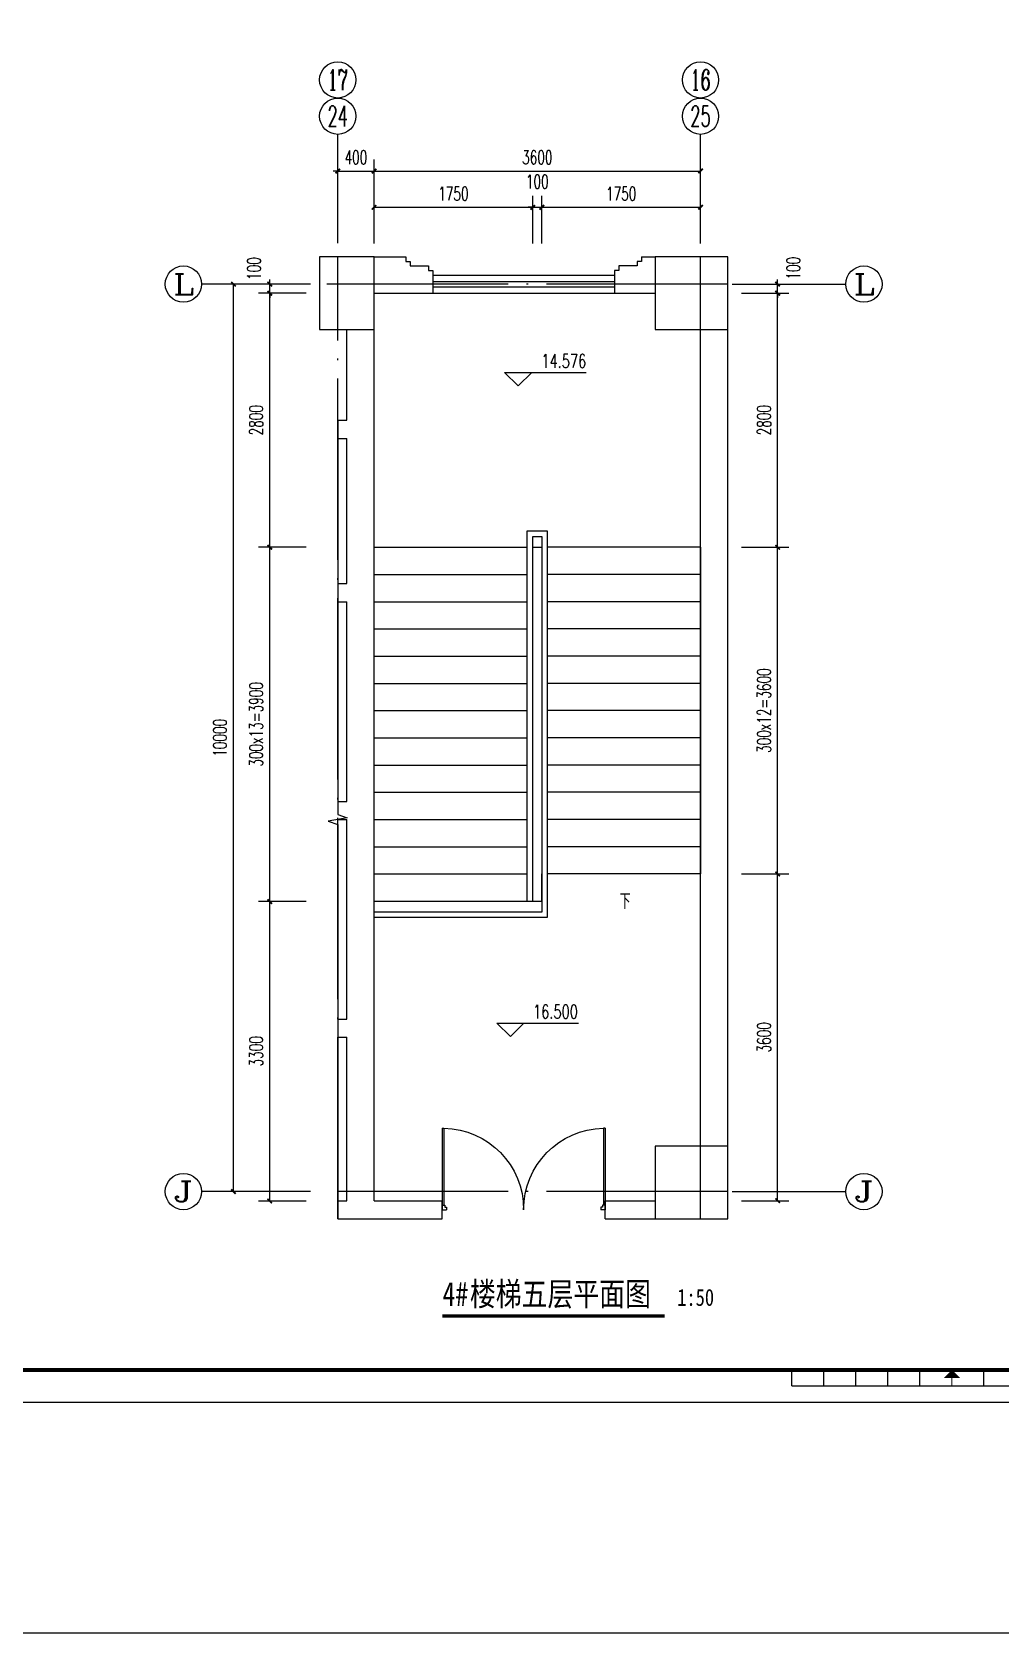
# Model space of a CAD drawing. Extents: x 239268 to 489116, y -316056 to -246175.
# Drawn here: x 381233 to 391906, y -278420 to -260778 of the extents above; entities that cross this region are included whole.
import ezdxf
from ezdxf.enums import TextEntityAlignment as Align

# ---------------------------------------------------------------- set-up
doc = ezdxf.new("R2010")
doc.units = 0
doc.header["$LTSCALE"] = 1000
doc.header["$MEASUREMENT"] = 0
doc.linetypes.add('DOTE', pattern=[2.42, 2, -0.2, 0.02, -0.2])
doc.layers.get('0').update_dxf_attribs({"linetype": 'CONTINUOUS'})
doc.layers.get('Defpoints').update_dxf_attribs({"color": 6, "linetype": 'CONTINUOUS'})
for name, color, linetype in [('A-墙线', 2, 'CONTINUOUS'), ('A-外窗', 145, 'CONTINUOUS'), ('A-门', 167, 'CONTINUOUS'), ('AXIS', 3, 'CONTINUOUS'), ('AXIS_TEXT', 7, 'CONTINUOUS'), ('COLUMN', 2, 'CONTINUOUS'), ('DIM_ELEV', 3, 'CONTINUOUS'), ('DIM_SYMB', 3, 'CONTINUOUS'), ('DOTE', 26, 'DOTE'), ('PUB_TEXT', 7, 'CONTINUOUS'), ('STAIR', 4, 'CONTINUOUS'), ('图框', 85, 'CONTINUOUS')]:
    doc.layers.add(name, color=color, linetype=linetype)
doc.styles.add('_TCH_AXIS', font='COMPLEX', dxfattribs={"bigfont": 'GBCBIG'})
doc.styles.add('_TCH_DIM', font='SIMPLEX', dxfattribs={"bigfont": 'GBCBIG'})
doc.styles.add('COMPLEX', font='COMPLEX')
doc.styles.add('DIM_FONT', font='SIMPLEX.shx', dxfattribs={"width": 0.65})
doc.styles.add('房间名称', font='SIMHEI.TTF', dxfattribs={"width": 0.8})
doc.dimstyles.new('DIMN50', dxfattribs={"dimscale": 0.5, "dimtxt": 300, "dimasz": 100, "dimexe": 250, "dimexo": 300, "dimgap": 150, "dimtad": 1, "dimdec": 0, "dimzin": 0, "dimdsep": 46, "dimtxsty": 'DIM_FONT', "dimblk": 'ARCHTICK', "dimcen": 0.09, "dimclrt": 7, "dimazin": 2, "dimtfac": 1, "dimtdec": 0, "dimtix": 1, "dimtmove": 2, "dimatfit": 3, "dimfxl": 0, "dimtolj": 1, "dimtzin": 0, "dimarcsym": 0})

# ---------------------------------------------------------------- blocks, each defined once
blk = doc.blocks.new('m1800')
at = {"layer": 'A-墙线'}
for p, q in [((-900, -100), (-900, 100)), ((900, -100), (900, 100))]:
    blk.add_line(p, q, dxfattribs=at)
at = {"layer": 'A-门'}
for p, q in [((-900, 900), (-900, 0)), ((-900, 900), (-880, 900)), ((-880, 900), (-880, 50)), ((880, 900), (880, 50)), ((900, 900), (880, 900)), ((900, 900), (900, 0)), ((-900, 50), (-870, 50)), ((-900, 0), (-850, 0)), ((-870, 50), (-870, 30)), ((-870, 30), (-850, 30)), ((-850, 30), (-850, 0)), ((850, 30), (850, 0)), ((870, 30), (850, 30)), ((900, 0), (850, 0)), ((870, 50), (870, 30)), ((900, 50), (870, 50))]:
    blk.add_line(p, q, dxfattribs=at)
for centre, start, end in [((-900, 0), 0, 88.7267), ((900, 0), 91.2733, 180)]:
    blk.add_arc(centre, 900, start, end, dxfattribs=at)
blk = doc.blocks.new('TJAD_TK_A0')
at = {"layer": '图框'}
for p, q in [((1517.5, -436.65), (1517.5, -431.65)), ((1527.5, -436.65), (1527.5, -431.65)), ((1537.5, -436.65), (1537.5, -431.65)), ((1547.5, -436.65), (1547.5, -431.65)), ((1557.5, -436.65), (1557.5, -431.65)), ((1577.5, -436.65), (1577.5, -431.65)), ((1517.5, -436.65), (1617.5, -436.65)), ((973, -441.7), (2162, -441.7))]:
    blk.add_line(p, q, dxfattribs=at)
at = {"layer": '图框', "const_width": 1.2}
blk.add_lwpolyline([(2152, -431.7), (2152, 389.3), (998, 389.3), (998, -431.7)], close=True, dxfattribs=at)
at = {"layer": '图框', "const_width": 0.3}
blk.add_lwpolyline([(1567.5, -434.15), (1567.5, -436.65)], dxfattribs=at)
at = {"layer": '图框'}
blk.add_solid([(1570, -434.15), (1565, -434.15), (1567.5, -431.65)], dxfattribs=at)
blk = doc.blocks.new('_ArchTick')
at = {"color": 0, "linetype": 'ByBlock', "const_width": 0.4}
blk.add_lwpolyline([(-0.5, -0.5), (0.5, 0.5)], dxfattribs=at)
blk = doc.blocks.new('*D167')
at = {"layer": 'AXIS', "color": 0, "lineweight": -2}
for p, q in [((384604, -262310), (384554, -262310)), ((384604, -262710), (384604, -262185)), ((384604, -262310), (385004, -262310)), ((385004, -262710), (385004, -262185)), ((385004, -262310), (385054, -262310))]:
    blk.add_line(p, q, dxfattribs=at)
at = {"layer": 'Defpoints', "color": 0}
for p in [(385004, -262310), (384604, -262860), (385004, -262860)]:
    blk.add_point(p, dxfattribs=at)
at = {"layer": 'AXIS', "color": 0, "lineweight": -2, "xscale": 50, "yscale": 50, "zscale": 50}
blk.add_blockref('_ArchTick', (384604, -262310), dxfattribs=at)
at = {"layer": 'AXIS', "color": 0, "lineweight": -2, "xscale": 50, "yscale": 50, "zscale": 50, "rotation": 180}
blk.add_blockref('_ArchTick', (385004, -262310), dxfattribs=at)
at = {"layer": 'AXIS', "color": 7, "insert": (384804, -262160), "char_height": 150, "attachment_point": 5, "style": 'DIM_FONT'}
blk.add_mtext('\\A1;400', dxfattribs=at)
blk = doc.blocks.new('*D168')
at = {"layer": 'AXIS', "color": 0, "lineweight": -2}
for p, q in [((385004, -262710), (385004, -262185)), ((385004, -262310), (388604, -262310)), ((388604, -262710), (388604, -262185))]:
    blk.add_line(p, q, dxfattribs=at)
at = {"layer": 'Defpoints', "color": 0}
for p in [(388604, -262310), (385004, -262860), (388604, -262860)]:
    blk.add_point(p, dxfattribs=at)
at = {"layer": 'AXIS', "color": 0, "lineweight": -2, "xscale": 50, "yscale": 50, "zscale": 50, "rotation": 180}
blk.add_blockref('_ArchTick', (385004, -262310), dxfattribs=at)
at = {"layer": 'AXIS', "color": 0, "lineweight": -2, "xscale": 50, "yscale": 50, "zscale": 50}
blk.add_blockref('_ArchTick', (388604, -262310), dxfattribs=at)
at = {"layer": 'AXIS', "color": 7, "insert": (386804, -262160), "char_height": 150, "attachment_point": 5, "style": 'DIM_FONT'}
blk.add_mtext('\\A1;3600', dxfattribs=at)
blk = doc.blocks.new('*D169')
at = {"layer": 'AXIS', "color": 0, "lineweight": -2}
for p, q in [((385004, -263110), (385004, -262585)), ((386754, -263110), (386754, -262585)), ((385004, -262710), (386754, -262710))]:
    blk.add_line(p, q, dxfattribs=at)
at = {"layer": 'Defpoints', "color": 0}
for p in [(386754, -262710), (385004, -263260), (386754, -263260)]:
    blk.add_point(p, dxfattribs=at)
at = {"layer": 'AXIS', "color": 0, "lineweight": -2, "xscale": 50, "yscale": 50, "zscale": 50, "rotation": 180}
blk.add_blockref('_ArchTick', (385004, -262710), dxfattribs=at)
at = {"layer": 'AXIS', "color": 0, "lineweight": -2, "xscale": 50, "yscale": 50, "zscale": 50}
blk.add_blockref('_ArchTick', (386754, -262710), dxfattribs=at)
at = {"layer": 'AXIS', "color": 7, "insert": (385879, -262560), "char_height": 150, "attachment_point": 5, "style": 'DIM_FONT'}
blk.add_mtext('\\A1;1750', dxfattribs=at)
blk = doc.blocks.new('*D170')
at = {"layer": 'AXIS', "color": 0, "lineweight": -2}
for p, q in [((386754, -263110), (386754, -262585)), ((386854, -263110), (386854, -262585)), ((386754, -262710), (386704, -262710)), ((386754, -262710), (386854, -262710)), ((386854, -262710), (386904, -262710))]:
    blk.add_line(p, q, dxfattribs=at)
at = {"layer": 'Defpoints', "color": 0}
for p in [(386854, -262710), (386754, -263260), (386854, -263260)]:
    blk.add_point(p, dxfattribs=at)
at = {"layer": 'AXIS', "color": 0, "lineweight": -2, "xscale": 50, "yscale": 50, "zscale": 50}
blk.add_blockref('_ArchTick', (386754, -262710), dxfattribs=at)
at = {"layer": 'AXIS', "color": 0, "lineweight": -2, "xscale": 50, "yscale": 50, "zscale": 50, "rotation": 180}
blk.add_blockref('_ArchTick', (386854, -262710), dxfattribs=at)
at = {"layer": 'AXIS', "color": 7, "insert": (386804, -262426), "char_height": 150, "attachment_point": 5, "style": 'DIM_FONT'}
blk.add_mtext('\\A1;100', dxfattribs=at)
blk = doc.blocks.new('*D171')
at = {"layer": 'AXIS', "color": 0, "lineweight": -2}
for p, q in [((386854, -263110), (386854, -262585)), ((388604, -263110), (388604, -262585)), ((386854, -262710), (388604, -262710))]:
    blk.add_line(p, q, dxfattribs=at)
at = {"layer": 'Defpoints', "color": 0}
for p in [(388604, -262710), (386854, -263260), (388604, -263260)]:
    blk.add_point(p, dxfattribs=at)
at = {"layer": 'AXIS', "color": 0, "lineweight": -2, "xscale": 50, "yscale": 50, "zscale": 50, "rotation": 180}
blk.add_blockref('_ArchTick', (386854, -262710), dxfattribs=at)
at = {"layer": 'AXIS', "color": 0, "lineweight": -2, "xscale": 50, "yscale": 50, "zscale": 50}
blk.add_blockref('_ArchTick', (388604, -262710), dxfattribs=at)
at = {"layer": 'AXIS', "color": 7, "insert": (387729, -262560), "char_height": 150, "attachment_point": 5, "style": 'DIM_FONT'}
blk.add_mtext('\\A1;1750', dxfattribs=at)
blk = doc.blocks.new('*D205')
at = {"layer": 'AXIS', "color": 0, "lineweight": -2}
for p, q in [((389054, -270056), (389579, -270056)), ((389454, -273656), (389454, -270056)), ((389054, -273656), (389579, -273656))]:
    blk.add_line(p, q, dxfattribs=at)
at = {"layer": 'Defpoints', "color": 0}
for p in [(388904, -270056), (389454, -270056), (388904, -273656)]:
    blk.add_point(p, dxfattribs=at)
at = {"layer": 'AXIS', "color": 0, "lineweight": -2, "xscale": 50, "yscale": 50, "zscale": 50}
for p, rotation in [((389454, -270056), 90), ((389454, -273656), 270)]:
    blk.add_blockref('_ArchTick', p, dxfattribs=dict(at, rotation=rotation))
at = {"layer": 'AXIS', "color": 7, "insert": (389304, -271856), "char_height": 150, "attachment_point": 5, "rotation": 90, "style": 'DIM_FONT'}
blk.add_mtext('\\A1;3600', dxfattribs=at)
blk = doc.blocks.new('*D206')
at = {"layer": 'AXIS', "color": 0, "lineweight": -2}
for p, q in [((389054, -266456), (389579, -266456)), ((389454, -270056), (389454, -266456)), ((389054, -270056), (389579, -270056))]:
    blk.add_line(p, q, dxfattribs=at)
at = {"layer": 'Defpoints', "color": 0}
for p in [(388904, -266456), (389454, -266456), (388904, -270056)]:
    blk.add_point(p, dxfattribs=at)
at = {"layer": 'AXIS', "color": 0, "lineweight": -2, "xscale": 50, "yscale": 50, "zscale": 50}
for p, rotation in [((389454, -266456), 90), ((389454, -270056), 270)]:
    blk.add_blockref('_ArchTick', p, dxfattribs=dict(at, rotation=rotation))
at = {"layer": 'AXIS', "color": 7, "insert": (389304, -268256), "char_height": 150, "attachment_point": 5, "rotation": 90, "style": 'DIM_FONT'}
blk.add_mtext('\\A1;300x12=3600', dxfattribs=at)
blk = doc.blocks.new('*D207')
at = {"layer": 'AXIS', "color": 0, "lineweight": -2}
for p, q in [((389054, -263656), (389579, -263656)), ((389454, -266456), (389454, -263656)), ((389054, -266456), (389579, -266456))]:
    blk.add_line(p, q, dxfattribs=at)
at = {"layer": 'Defpoints', "color": 0}
for p in [(388904, -263656), (389454, -263656), (388904, -266456)]:
    blk.add_point(p, dxfattribs=at)
at = {"layer": 'AXIS', "color": 0, "lineweight": -2, "xscale": 50, "yscale": 50, "zscale": 50}
for p, rotation in [((389454, -263656), 90), ((389454, -266456), 270)]:
    blk.add_blockref('_ArchTick', p, dxfattribs=dict(at, rotation=rotation))
at = {"layer": 'AXIS', "color": 7, "insert": (389304, -265056), "char_height": 150, "attachment_point": 5, "rotation": 90, "style": 'DIM_FONT'}
blk.add_mtext('\\A1;2800', dxfattribs=at)
blk = doc.blocks.new('*D208')
at = {"layer": 'AXIS', "color": 0, "lineweight": -2}
for p, q in [((389054, -263556), (389579, -263556)), ((389454, -263556), (389454, -263506)), ((389454, -263656), (389454, -263556)), ((389054, -263656), (389579, -263656)), ((389454, -263656), (389454, -263706))]:
    blk.add_line(p, q, dxfattribs=at)
at = {"layer": 'Defpoints', "color": 0}
for p in [(388904, -263556), (389454, -263556), (388904, -263656)]:
    blk.add_point(p, dxfattribs=at)
at = {"layer": 'AXIS', "color": 0, "lineweight": -2, "xscale": 50, "yscale": 50, "zscale": 50}
for p, rotation in [((389454, -263556), 270), ((389454, -263656), 90)]:
    blk.add_blockref('_ArchTick', p, dxfattribs=dict(at, rotation=rotation))
at = {"layer": 'AXIS', "color": 7, "insert": (389626, -263381), "char_height": 150, "attachment_point": 5, "rotation": 90, "style": 'DIM_FONT'}
blk.add_mtext('\\A1;100', dxfattribs=at)
blk = doc.blocks.new('*D209')
at = {"layer": 'AXIS', "color": 0, "lineweight": -2}
for p, q in [((384254, -270360), (383729, -270360)), ((383854, -273660), (383854, -270360)), ((384254, -273660), (383729, -273660))]:
    blk.add_line(p, q, dxfattribs=at)
at = {"layer": 'Defpoints', "color": 0}
for p in [(383854, -270360), (384404, -270360), (384404, -273660)]:
    blk.add_point(p, dxfattribs=at)
at = {"layer": 'AXIS', "color": 0, "lineweight": -2, "xscale": 50, "yscale": 50, "zscale": 50}
for p, rotation in [((383854, -270360), 90), ((383854, -273660), 270)]:
    blk.add_blockref('_ArchTick', p, dxfattribs=dict(at, rotation=rotation))
at = {"layer": 'AXIS', "color": 7, "insert": (383704, -272010), "char_height": 150, "attachment_point": 5, "rotation": 90, "style": 'DIM_FONT'}
blk.add_mtext('\\A1;3300', dxfattribs=at)
blk = doc.blocks.new('*D210')
at = {"layer": 'AXIS', "color": 0, "lineweight": -2}
for p, q in [((384254, -266456), (383729, -266456)), ((383854, -270360), (383854, -266456)), ((384254, -270360), (383729, -270360))]:
    blk.add_line(p, q, dxfattribs=at)
at = {"layer": 'Defpoints', "color": 0}
for p in [(383854, -266456), (384404, -266456), (384404, -270360)]:
    blk.add_point(p, dxfattribs=at)
at = {"layer": 'AXIS', "color": 0, "lineweight": -2, "xscale": 50, "yscale": 50, "zscale": 50}
for p, rotation in [((383854, -266456), 90), ((383854, -270360), 270)]:
    blk.add_blockref('_ArchTick', p, dxfattribs=dict(at, rotation=rotation))
at = {"layer": 'AXIS', "color": 7, "insert": (383704, -268408), "char_height": 150, "attachment_point": 5, "rotation": 90, "style": 'DIM_FONT'}
blk.add_mtext('\\A1;300x13=3900', dxfattribs=at)
blk = doc.blocks.new('*D211')
at = {"layer": 'AXIS', "color": 0, "lineweight": -2}
for p, q in [((384254, -263656), (383729, -263656)), ((383854, -266456), (383854, -263656)), ((384254, -266456), (383729, -266456))]:
    blk.add_line(p, q, dxfattribs=at)
at = {"layer": 'Defpoints', "color": 0}
for p in [(383854, -263656), (384404, -263656), (384404, -266456)]:
    blk.add_point(p, dxfattribs=at)
at = {"layer": 'AXIS', "color": 0, "lineweight": -2, "xscale": 50, "yscale": 50, "zscale": 50}
for p, rotation in [((383854, -263656), 90), ((383854, -266456), 270)]:
    blk.add_blockref('_ArchTick', p, dxfattribs=dict(at, rotation=rotation))
at = {"layer": 'AXIS', "color": 7, "insert": (383704, -265056), "char_height": 150, "attachment_point": 5, "rotation": 90, "style": 'DIM_FONT'}
blk.add_mtext('\\A1;2800', dxfattribs=at)
blk = doc.blocks.new('*D212')
at = {"layer": 'AXIS', "color": 0, "lineweight": -2}
for p, q in [((384254, -263556), (383729, -263556)), ((383854, -263556), (383854, -263506)), ((383854, -263656), (383854, -263556)), ((384254, -263656), (383729, -263656)), ((383854, -263656), (383854, -263706))]:
    blk.add_line(p, q, dxfattribs=at)
at = {"layer": 'Defpoints', "color": 0}
for p in [(383854, -263556), (384404, -263556), (384404, -263656)]:
    blk.add_point(p, dxfattribs=at)
at = {"layer": 'AXIS', "color": 0, "lineweight": -2, "xscale": 50, "yscale": 50, "zscale": 50}
for p, rotation in [((383854, -263556), 270), ((383854, -263656), 90)]:
    blk.add_blockref('_ArchTick', p, dxfattribs=dict(at, rotation=rotation))
at = {"layer": 'AXIS', "color": 7, "insert": (383681, -263385), "char_height": 150, "attachment_point": 5, "rotation": 90, "style": 'DIM_FONT'}
blk.add_mtext('\\A1;100', dxfattribs=at)
blk = doc.blocks.new('*D213')
at = {"layer": 'AXIS', "color": 0, "lineweight": -2}
for p, q in [((384254, -263556), (383329, -263556)), ((383454, -273556), (383454, -263556)), ((384254, -273556), (383329, -273556))]:
    blk.add_line(p, q, dxfattribs=at)
at = {"layer": 'Defpoints', "color": 0}
for p in [(383454, -263556), (384404, -263556), (384404, -273556)]:
    blk.add_point(p, dxfattribs=at)
at = {"layer": 'AXIS', "color": 0, "lineweight": -2, "xscale": 50, "yscale": 50, "zscale": 50}
for p, rotation in [((383454, -263556), 90), ((383454, -273556), 270)]:
    blk.add_blockref('_ArchTick', p, dxfattribs=dict(at, rotation=rotation))
at = {"layer": 'AXIS', "color": 7, "insert": (383304, -268556), "char_height": 150, "attachment_point": 5, "rotation": 90, "style": 'DIM_FONT'}
blk.add_mtext('\\A1;10000', dxfattribs=at)
blk = doc.blocks.new('_AXISO')
blk.add_circle((0, 0), 0.5)
at = {"layer": 'AXIS_TEXT', "style": 'COMPLEX', "width": 1.041667}
blk.add_attdef('A', text='', height=0.56, dxfattribs=at).set_placement((-0.25, -0.28), (0.25, -0.28), align=Align.FIT)

msp = doc.modelspace()

# ---------------------------------------------------------------- linework, layer by layer
at = {"layer": 'A-墙线'}
for p, q in [((385003.6, -263255.9), (385353.6, -263255.9)), ((385353.6, -263255.9), (385353.6, -263305.9)), ((385353.6, -263305.9), (385403.6, -263305.9)), ((385403.6, -263305.9), (385403.6, -263355.9)), ((385403.6, -263355.9), (385603.6, -263355.9)), ((385603.6, -263355.9), (385603.6, -263405.9)), ((387703.6, -263355.9), (387703.6, -263405.9)), ((387903.6, -263355.9), (387703.6, -263355.9)), ((387903.6, -263305.9), (387903.6, -263355.9)), ((387953.6, -263305.9), (387903.6, -263305.9)), ((387953.6, -263255.9), (387953.6, -263305.9)), ((387953.6, -263255.9), (388103.6, -263255.9)), ((385603.6, -263405.9), (385653.6, -263405.9)), ((385653.6, -263405.9), (385653.6, -263655.9)), ((387703.6, -263405.9), (387653.6, -263405.9)), ((387653.6, -263405.9), (387653.6, -263655.9)), ((385003.6, -263655.9), (385653.6, -263655.9)), ((387653.6, -263655.9), (388103.6, -263655.9)), ((385003.6, -273655.9), (385003.6, -263855.9)), ((384703.6, -265055.9), (384703.6, -264055.9)), ((388603.6, -273055.9), (388603.6, -264055.9)), ((388903.6, -273055.9), (388903.6, -263955.9)), ((384603.6, -265055.9), (384703.6, -265055.9)), ((384603.6, -265255.9), (384703.6, -265255.9)), ((384703.6, -266855.9), (384703.6, -265255.9)), ((384603.6, -266855.9), (384703.6, -266855.9)), ((384603.6, -267055.9), (384703.6, -267055.9)), ((384703.6, -269255.9), (384703.6, -267055.9)), ((384603.6, -269255.9), (384703.6, -269255.9)), ((384603.6, -269455.9), (384703.6, -269455.9)), ((384703.6, -271655.9), (384703.6, -269455.9)), ((384603.6, -271655.9), (384703.6, -271655.9)), ((384603.6, -271855.9), (384703.6, -271855.9)), ((384703.6, -273655.9), (384703.6, -271855.9)), ((384603.6, -273655.9), (384703.6, -273655.9)), ((385003.6, -273655.9), (385753.6, -273655.9)), ((387553.6, -273655.9), (388103.6, -273655.9)), ((384603.6, -273855.9), (385753.6, -273855.9)), ((387553.6, -273855.9), (388103.6, -273855.9)), ((253089.6, -278419.5), (489115.8, -278419.5))]:
    msp.add_line(p, q, dxfattribs=at)
at = {"layer": 'A-外窗'}
for p, q in [((385653.6, -263455.9), (387653.6, -263455.9)), ((385653.6, -263525.9), (387653.6, -263525.9)), ((385653.6, -263585.9), (387653.6, -263585.9)), ((385653.6, -263655.9), (387653.6, -263655.9))]:
    msp.add_line(p, q, dxfattribs=at)
at = {"layer": 'AXIS'}
for p, q in [((384603.6, -261505.9), (384603.6, -261505.9)), ((388603.6, -261505.9), (388603.6, -261505.9)), ((384603.6, -263105.9), (384603.6, -261905.9)), ((388603.6, -263105.9), (388603.6, -261905.9)), ((384303.6, -263555.9), (383101.8, -263555.9)), ((388953.6, -263555.9), (390205.4, -263555.9)), ((384303.6, -273555.9), (383101.8, -273555.9)), ((388953.6, -273555.9), (390205.4, -273555.9))]:
    msp.add_line(p, q, dxfattribs=at)
at = {"layer": 'COLUMN'}
for p, q in [((384403.6, -263255.9), (384403.6, -264055.9)), ((385003.6, -263255.9), (384403.6, -263255.9)), ((385003.6, -264055.9), (385003.6, -263255.9)), ((388103.6, -263255.9), (388103.6, -264055.9)), ((388903.6, -263255.9), (388103.6, -263255.9)), ((388903.6, -264055.9), (388903.6, -263255.9)), ((384403.6, -264055.9), (385003.6, -264055.9)), ((388103.6, -264055.9), (388903.6, -264055.9)), ((388103.6, -273055.9), (388103.6, -273855.9)), ((388903.6, -273055.9), (388103.6, -273055.9)), ((388903.6, -273855.9), (388903.6, -273055.9)), ((388103.6, -273855.9), (388903.6, -273855.9))]:
    msp.add_line(p, q, dxfattribs=at)
at = {"layer": 'DIM_ELEV'}
for p, q in [((386593.6, -264678.7), (386443.6, -264528.7)), ((386443.6, -264528.7), (387343.6, -264528.7)), ((386593.6, -264678.7), (386743.6, -264528.7)), ((386506.7, -271848.5), (386356.7, -271698.5)), ((386356.7, -271698.5), (387256.7, -271698.5)), ((386506.7, -271848.5), (386656.7, -271698.5))]:
    msp.add_line(p, q, dxfattribs=at)
at = {"layer": 'DIM_SYMB'}
msp.add_lwpolyline([(384603.6, -265055.9), (384603.6, -269399.7), (384708.6, -269437.9), (384498.6, -269474.9), (384603.6, -269512.2), (384603.6, -273855.9)], dxfattribs=at)
msp.add_lwpolyline([(387758.6, -270055.9, 0, 0, 0), (387761.1, -265105.6, 0, 0, 0), (385946.1, -265105.6, 0, 0, 0), (385946.1, -270205.9, 40, 0, 0), (385946.1, -270355.9, 0, 0, 0)], format="xyseb", dxfattribs=at)
at = {"layer": 'DIM_SYMB', "const_width": 35}
msp.add_lwpolyline([(385758.4, -274926.2), (388206.6, -274926.2)], dxfattribs=at)
at = {"layer": 'DOTE'}
for p, q in [((384603.6, -273855.9), (384603.6, -263255.9)), ((388603.6, -273855.9), (388603.6, -263255.9)), ((388903.6, -263555.9), (384403.6, -263555.9)), ((388903.6, -273555.9), (384603.6, -273555.9))]:
    msp.add_line(p, q, dxfattribs=at)
at = {"layer": 'STAIR'}
for p, q in [((386693.6, -270355.9), (386693.6, -266275.9)), ((386693.6, -266275.9), (386913.6, -266275.9)), ((386753.6, -270355.9), (386753.6, -266335.9)), ((386753.6, -266335.9), (386853.6, -266335.9)), ((386853.6, -266335.9), (386853.6, -270475.9)), ((386913.6, -266275.9), (386913.6, -270535.9)), ((385003.6, -270355.9), (385003.6, -266455.9)), ((385003.6, -266455.9), (386693.6, -266455.9)), ((386753.6, -270355.9), (386753.6, -266455.9)), ((386753.6, -266455.9), (386853.6, -266455.9)), ((386853.6, -266455.9), (386853.6, -270055.9)), ((388603.6, -266455.9), (386913.6, -266455.9)), ((388603.6, -266455.9), (388603.6, -270055.9)), ((385003.6, -266755.9), (386693.6, -266755.9)), ((388603.6, -266755.9), (386913.6, -266755.9)), ((385003.6, -267055.9), (386693.6, -267055.9)), ((388603.6, -267055.9), (386913.6, -267055.9)), ((385003.6, -267355.9), (386693.6, -267355.9)), ((388603.6, -267355.9), (386913.6, -267355.9)), ((385003.6, -267655.9), (386693.6, -267655.9)), ((388603.6, -267655.9), (386913.6, -267655.9)), ((385003.6, -267955.9), (386693.6, -267955.9)), ((388603.6, -267955.9), (386913.6, -267955.9)), ((385003.6, -268255.9), (386693.6, -268255.9)), ((388603.6, -268255.9), (386913.6, -268255.9)), ((385003.6, -268555.9), (386693.6, -268555.9)), ((388603.6, -268555.9), (386913.6, -268555.9)), ((385003.6, -268855.9), (386693.6, -268855.9)), ((388603.6, -268855.9), (386913.6, -268855.9)), ((385003.6, -269155.9), (386693.6, -269155.9)), ((388603.6, -269155.9), (386913.6, -269155.9)), ((385003.6, -269455.9), (386693.6, -269455.9)), ((388603.6, -269455.9), (386913.6, -269455.9)), ((385003.6, -269755.9), (386693.6, -269755.9)), ((388603.6, -269755.9), (386913.6, -269755.9)), ((385003.6, -270055.9), (386693.6, -270055.9)), ((386853.6, -270355.9), (386853.6, -270055.9)), ((388603.6, -270055.9), (386913.6, -270055.9)), ((385003.6, -270355.9), (386693.6, -270355.9)), ((386693.6, -270355.9), (386753.6, -270355.9)), ((386693.6, -270355.9), (386753.6, -270355.9)), ((386753.6, -270355.9), (386853.6, -270355.9)), ((386853.6, -270475.9), (385003.6, -270475.9)), ((385003.6, -270535.9), (385003.6, -270475.9)), ((386913.6, -270535.9), (385003.6, -270535.9))]:
    msp.add_line(p, q, dxfattribs=at)
at = {"layer": '图框', "color": 1}
msp.add_lwpolyline([(371263.9, -246528.2), (409192.4, -246528.2), (409192.4, -275521.9), (371263.9, -275521.9)], close=True, dxfattribs=at)

# ---------------------------------------------------------------- block references
at = {"layer": 'A-门', "xscale": -1}
msp.add_blockref('m1800', (386653.6, -273755.9), dxfattribs=at)
at = {"layer": 'AXIS'}
ref = msp.add_blockref('_AXISO', (384603.6, -261305.9), dxfattribs=dict(at, xscale=400, yscale=400, zscale=400))
ref.add_attrib('A', '17', dxfattribs={"layer": 'AXIS_TEXT', "height": 226.27, "style": '_TCH_AXIS', "width": 0.724138}).set_placement((384490.5, -261419.1), (384716.7, -261419.1), align=Align.FIT)
ref = msp.add_blockref('_AXISO', (388603.6, -261305.9), dxfattribs=dict(at, xscale=400, yscale=400, zscale=400))
ref.add_attrib('A', '16', dxfattribs={"layer": 'AXIS_TEXT', "height": 226.27, "style": '_TCH_AXIS', "width": 0.724138}).set_placement((388490.5, -261419.1), (388716.7, -261419.1), align=Align.FIT)
ref = msp.add_blockref('_AXISO', (384603.6, -261705.9), dxfattribs=dict(at, xscale=400, yscale=400, zscale=400))
ref.add_attrib('A', '24', dxfattribs={"layer": 'AXIS_TEXT', "height": 226.27, "style": '_TCH_AXIS', "width": 0.583333}).set_placement((384490.5, -261819.1), (384716.7, -261819.1), align=Align.FIT)
ref = msp.add_blockref('_AXISO', (388603.6, -261705.9), dxfattribs=dict(at, xscale=400, yscale=400, zscale=400))
ref.add_attrib('A', '25', dxfattribs={"layer": 'AXIS_TEXT', "height": 226.27, "style": '_TCH_AXIS', "width": 0.617647}).set_placement((388490.5, -261819.1), (388716.7, -261819.1), align=Align.FIT)
ref = msp.add_blockref('_AXISO', (382901.8, -263555.9), dxfattribs=dict(at, xscale=400, yscale=400, zscale=400))
ref.add_attrib('A', 'L', dxfattribs={"layer": 'AXIS_TEXT', "height": 226.3, "style": '_TCH_AXIS', "width": 1.4}).set_placement((382788.7, -263669.1), (383015, -263669.1), align=Align.FIT)
ref = msp.add_blockref('_AXISO', (390405.4, -263555.9), dxfattribs=dict(at, xscale=400, yscale=400, zscale=400))
ref.add_attrib('A', 'L', dxfattribs={"layer": 'AXIS_TEXT', "height": 226.3, "style": '_TCH_AXIS', "width": 1.4}).set_placement((390292.2, -263669.1), (390518.5, -263669.1), align=Align.FIT)
ref = msp.add_blockref('_AXISO', (382901.8, -273555.9), dxfattribs=dict(at, xscale=400, yscale=400, zscale=400))
ref.add_attrib('A', 'J', dxfattribs={"layer": 'AXIS_TEXT', "height": 226.3, "style": '_TCH_AXIS', "width": 1.909091}).set_placement((382788.7, -273669.1), (383015, -273669.1), align=Align.FIT)
ref = msp.add_blockref('_AXISO', (390405.4, -273555.9), dxfattribs=dict(at, xscale=400, yscale=400, zscale=400))
ref.add_attrib('A', 'J', dxfattribs={"layer": 'AXIS_TEXT', "height": 226.3, "style": '_TCH_AXIS', "width": 1.909091}).set_placement((390292.2, -273669.1), (390518.5, -273669.1), align=Align.FIT)
at = {"layer": '图框', "xscale": 35.31510107015492, "yscale": 35.31510107015492, "zscale": 35.31510107015458}
msp.add_blockref('TJAD_TK_A0', (336019.5, -260276.3), dxfattribs=at)

# ---------------------------------------------------------------- texts
at = {"layer": 'PUB_TEXT'}
for s, height, style, width, p in [('14.576', 148.75, '_TCH_DIM', 0.705882, (386848.6, -264478.7)), ('16.500', 148.75, '_TCH_DIM', 0.705882, (386756.7, -271648.5)), ('4#', 261.39, '房间名称', 0.8, (385758.4, -274814.8)), ('楼梯五层平面图', 261.39, '房间名称', 0.8, (386060.8, -274814.8)), ('1:50', 186.71, '房间名称', 0.8, (388346.6, -274814.8))]:
    msp.add_text(s, height=height, dxfattribs=dict(at, style=style, width=width)).set_placement(p)
at = {"layer": 'PUB_TEXT', "style": '_TCH_DIM'}
msp.add_text('下', height=168.8, dxfattribs=at).set_placement((387711.1, -270440.9))

# ---------------------------------------------------------------- dimensions: what is measured, and where the dimension line sits
at = {"layer": 'AXIS'}
for p1, p2, distance, picture, middle in [((384603.6, -262859.7), (385003.6, -262859.7), 550, '*D167', (384803.6, -262159.7)), ((385003.6, -262859.7), (388603.6, -262859.7), 550, '*D168', (386803.6, -262159.7)), ((385003.6, -263259.7), (386753.6, -263259.7), 550, '*D169', (385878.6, -262559.7)), ((386853.6, -263259.7), (388603.6, -263259.7), 550, '*D171', (387728.6, -262559.7)), ((384403.6, -273556.2), (384403.6, -263556.2), 950, '*D213', (383303.6, -268556.2)), ((384403.6, -266456.2), (384403.6, -263656.2), 550, '*D211', (383703.6, -265056.2)), ((388903.6, -266456.2), (388903.6, -263656.2), -550, '*D207', (389303.6, -265056.2)), ((388903.6, -273656.2), (388903.6, -270056.2), -550, '*D205', (389303.6, -271856.2)), ((384403.6, -273660), (384403.6, -270360), 550, '*D209', (383703.6, -272010))]:
    dim = msp.add_aligned_dim(p1=p1, p2=p2, distance=distance, dimstyle='DIMN50', dxfattribs=at)
    dim.commit()
    dim.dimension.update_dxf_attribs({"geometry": picture, "text_midpoint": middle})
for base, p1, p2, angle, picture, middle in [((386853.6, -262709.7), (386753.6, -263259.7), (386853.6, -263259.7), 0, '*D170', (386803.6, -262426)), ((383853.6, -263556.2), (384403.6, -263656.2), (384403.6, -263556.2), 90.00002, '*D212', (383681.1, -263385)), ((389453.6, -263556.2), (388903.6, -263656.2), (388903.6, -263556.2), 89.99998, '*D208', (389626.1, -263381.2))]:
    dim = msp.add_linear_dim(base=base, p1=p1, p2=p2, angle=angle, dimstyle='DIMN50', dxfattribs=at)
    dim.commit()
    dim.dimension.update_dxf_attribs({"geometry": picture, "text_midpoint": middle, "dimtype": 129})
for p1, p2, distance, text, picture, middle in [((384403.6, -270360), (384403.6, -266456.2), 550, '300x13=3900', '*D210', (383703.6, -268408.1)), ((388903.6, -270056.2), (388903.6, -266456.2), -550, '300x12=3600', '*D206', (389303.6, -268256.2))]:
    dim = msp.add_aligned_dim(p1=p1, p2=p2, distance=distance, text=text, dimstyle='DIMN50', dxfattribs=at)
    dim.commit()
    dim.dimension.update_dxf_attribs({"geometry": picture, "text_midpoint": middle})

doc.saveas('drawing.dxf')
